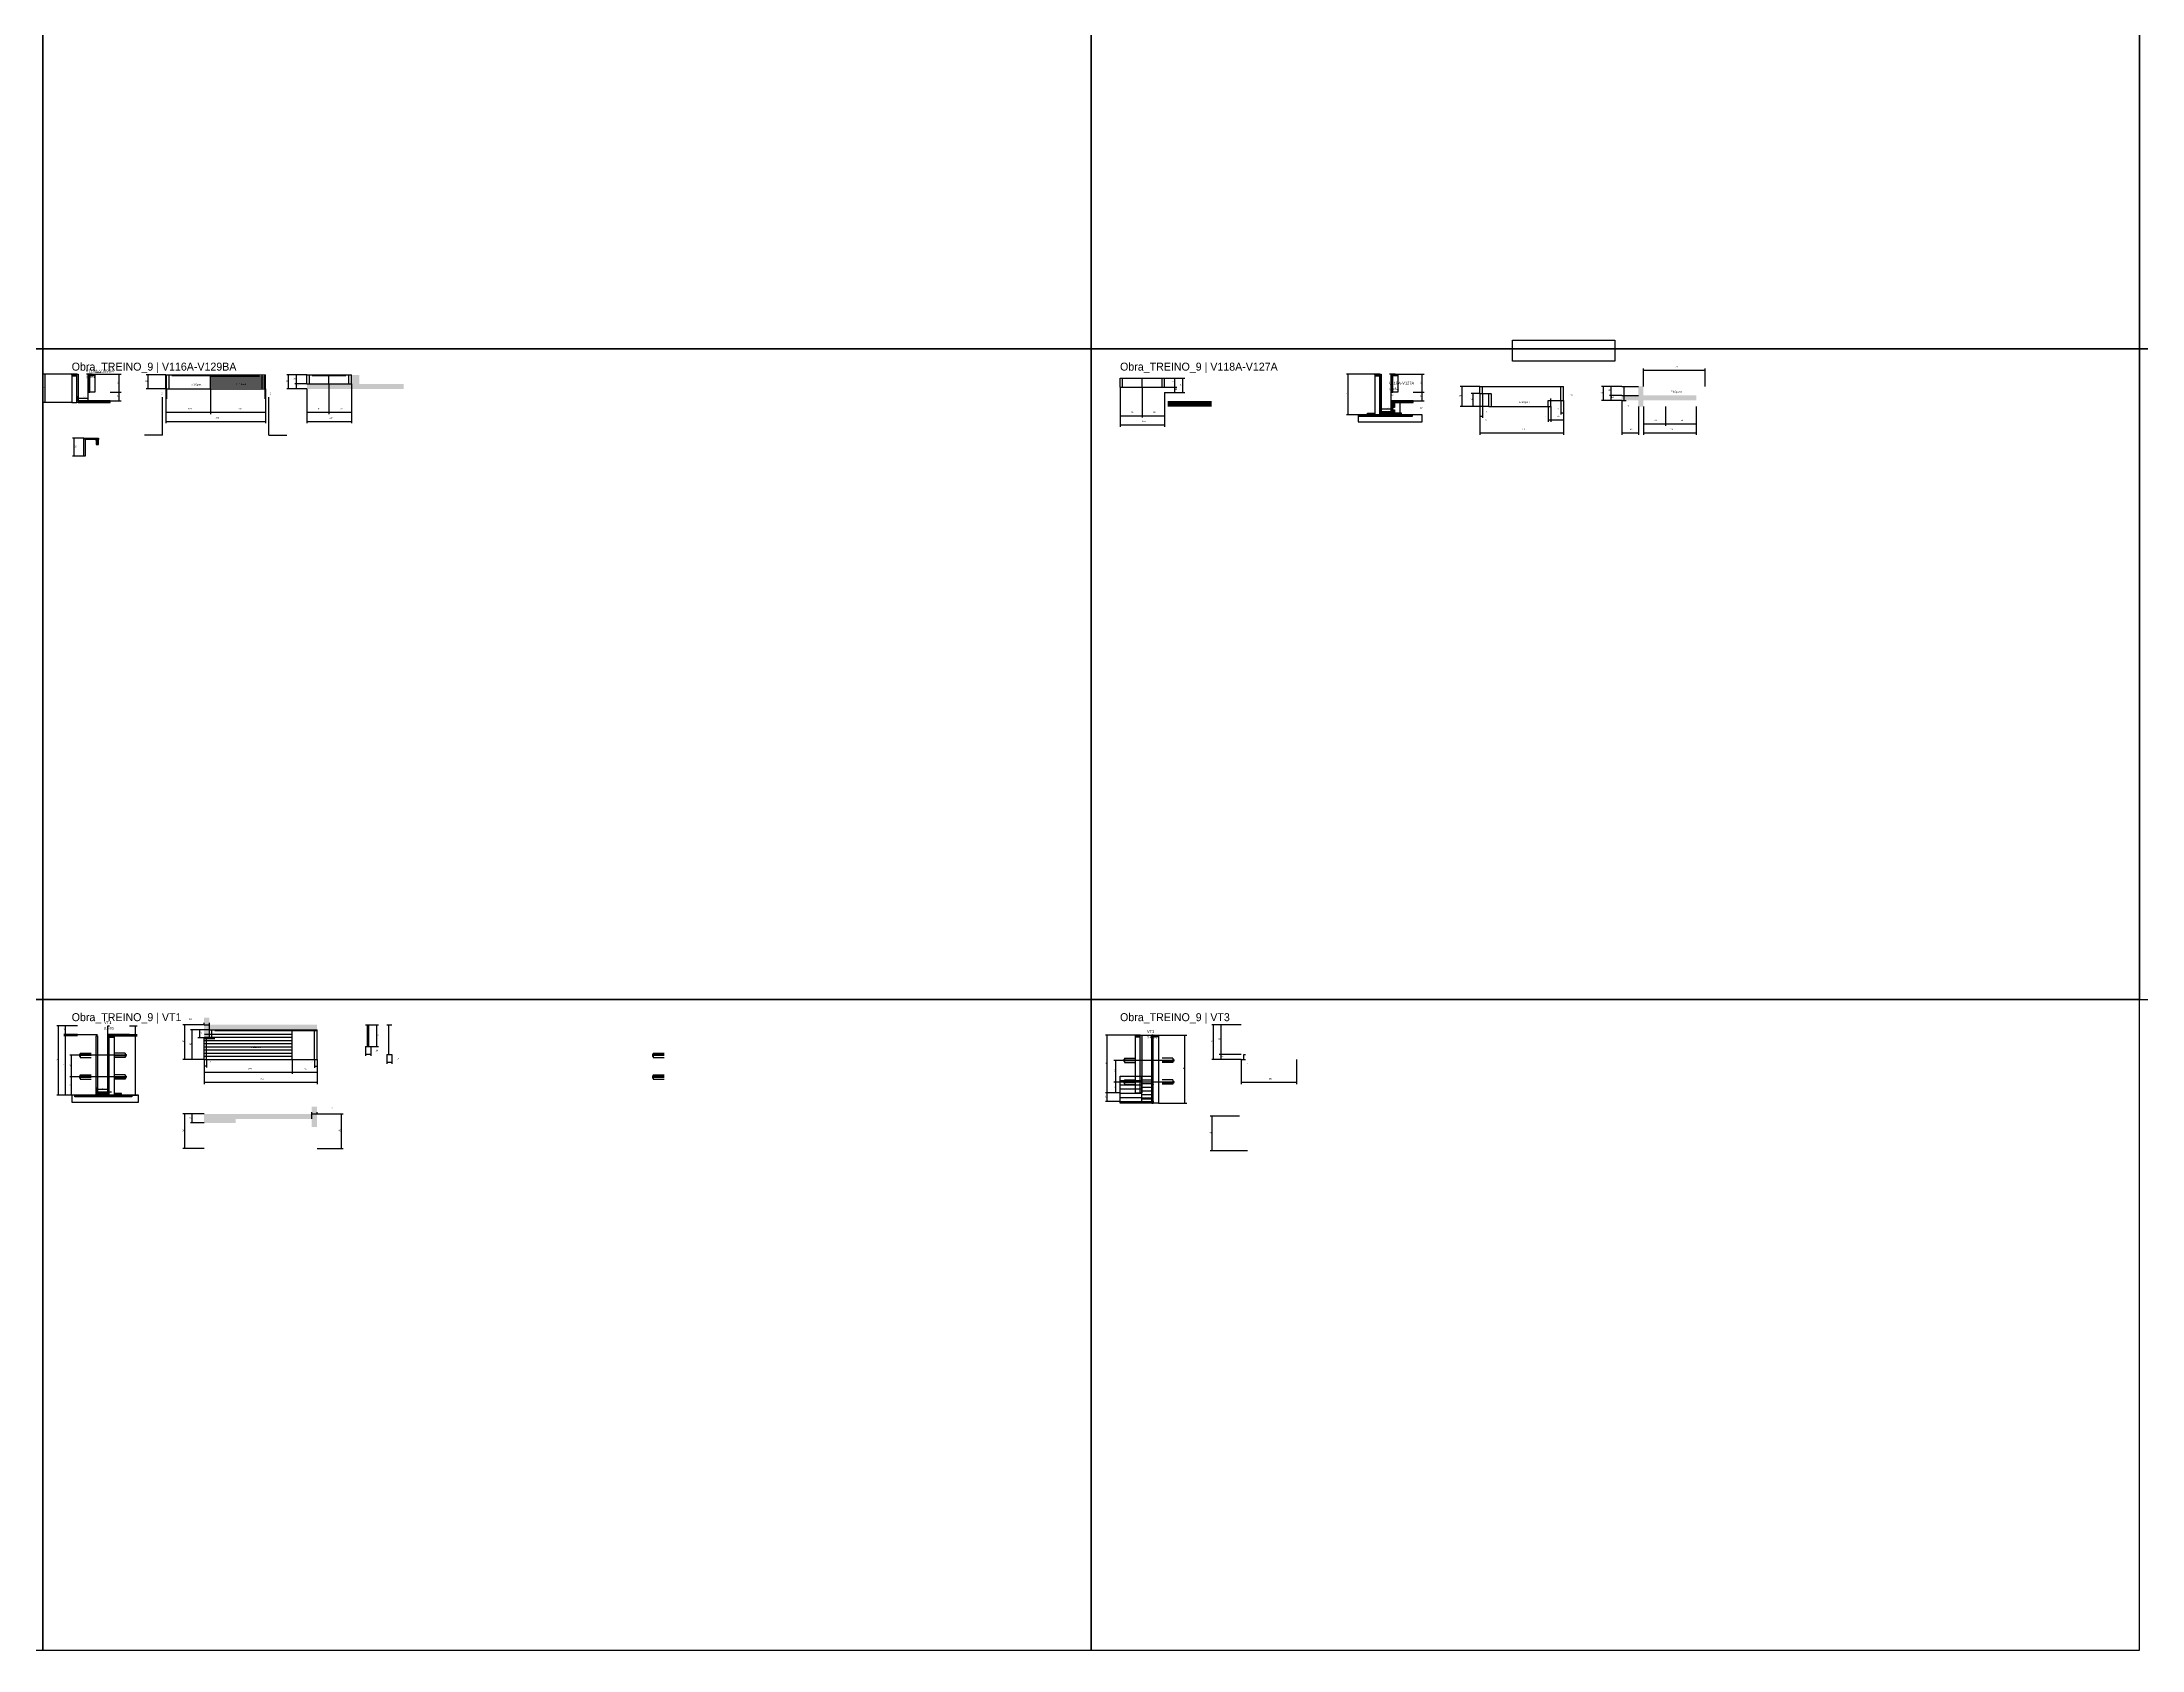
# Model space of a CAD drawing. Header units: metres. Extents: x -41 to 34840, y -36000 to 1848.
# Drawn here: x 17398 to 23207, y -36000 to -31551 of the extents above; entities that cross this region are included whole.
import ezdxf

# ---------------------------------------------------------------- set-up
doc = ezdxf.new("R2010")
doc.units = ezdxf.units.M
for name, color, linetype in [('barrote', 126, 'Continuous'), ('CELL_BORDER', 8, 'Continuous'), ('COTA', 4, 'Continuous'), ('Cota Seção (2x)', 4, 'Continuous'), ('Hachura', 253, 'Continuous'), ('LABEL_ID', 3, 'Continuous'), ('Madeira', 126, 'Continuous'), ('NOMENCLATURA', 7, 'Continuous'), ('Painéis', 200, 'Continuous'), ('SARR_2.2x7', 40, 'Continuous'), ('SARR_EDITAR', 141, 'Continuous'), ('SCO-___-LAJ', 4, 'Continuous'), ('TENSOR', 2, 'Continuous'), ('Texto Seção', 7, 'Continuous')]:
    doc.layers.add(name, color=color, linetype=linetype)

msp = doc.modelspace()

# ---------------------------------------------------------------- hatches: boundary and pattern name
at = {"layer": 'COTA'}
h = msp.add_hatch(dxfattribs=at)
h.set_pattern_fill('AR-CONC', scale=0.03)
h.paths.add_polyline_path([(18275.6, -32471.7), (18253.6, -32471.7), (18253.6, -32496.7), (18130.6, -32496.7), (18130.6, -32510.7), (18398.6, -32510.7), (18398.6, -32496.7), (18275.6, -32496.7)])
h = msp.add_hatch(dxfattribs=at)
h.set_pattern_fill('AR-CONC', scale=0.03)
h.paths.add_polyline_path([(21827.7, -32528.6), (21827.7, -32503.6), (21813.7, -32503.6), (21813.7, -32528.6), (21767.7, -32528.6), (21767.7, -32542.6), (21813.7, -32542.6), (21813.7, -32559.6), (21827.7, -32559.6), (21827.7, -32542.6), (21973.7, -32542.6), (21973.7, -32528.6)])
h = msp.add_hatch(dxfattribs=at)
h.set_pattern_fill('AR-CONC', scale=0.03)
h.paths.add_polyline_path([(17861, -34284), (18159, -34284), (18159, -34270), (17861, -34270), (17861, -34250), (17846, -34250), (17846, -34306), (17861, -34306)])
h = msp.add_hatch(dxfattribs=at)
h.set_pattern_fill('AR-CONC', scale=0.03)
h.paths.add_polyline_path([(17934, -34541.6), (17934, -34530.6), (18144, -34530.6), (18144, -34552.6), (18159, -34552.6), (18159, -34496.6), (18144, -34496.6), (18144, -34516.6), (17846, -34516.6), (17846, -34541.6)])
at = {"layer": 'Hachura'}
h = msp.add_hatch(dxfattribs=at)
h.set_pattern_fill('ANSI31', scale=0.5)
h.paths.add_polyline_path([(17494, -32474.4), (17494, -32470), (17494, -32470), (17480, -32470), (17480, -32470), (17480, -32474.4), (17480, -32474.4), (17494, -32474.4)])
h = msp.add_hatch(color=8, dxfattribs=at)
h.dxf.hatch_style = 1
h.paths.add_polyline_path([(17498, -32470), (17494, -32470), (17494, -32470), (17494, -32548), (17494, -32548), (17498, -32548), (17498, -32548), (17498, -32470)])
h = msp.add_hatch(color=8, dxfattribs=at)
h.dxf.hatch_style = 1
h.paths.add_polyline_path([(17530, -32470), (17526, -32470), (17526, -32520), (17530, -32520)])
h = msp.add_hatch(dxfattribs=at)
h.set_pattern_fill('ANSI31', scale=0.5)
h.paths.add_polyline_path([(17530, -32474.4), (17530, -32470), (17530, -32470), (17544, -32470), (17544, -32470), (17544, -32474.4), (17544, -32474.4), (17530, -32474.4)])
h = msp.add_hatch(dxfattribs=at)
h.set_pattern_fill('ANSI31', scale=0.5)
h.paths.add_polyline_path([(21098.4, -32474.4), (21098.4, -32470), (21098.4, -32470), (21084.4, -32470), (21084.4, -32470), (21084.4, -32474.4), (21084.4, -32474.4), (21098.4, -32474.4)])
h = msp.add_hatch(color=8, dxfattribs=at)
h.dxf.hatch_style = 1
h.paths.add_polyline_path([(21102.4, -32470), (21098.4, -32470), (21098.4, -32470), (21098.4, -32582), (21098.4, -32582), (21102.4, -32582), (21102.4, -32582), (21102.4, -32470)])
h = msp.add_hatch(color=8, dxfattribs=at)
h.dxf.hatch_style = 1
h.paths.add_polyline_path([(21134.4, -32470), (21130.4, -32470), (21130.4, -32520), (21134.4, -32520)])
h = msp.add_hatch(dxfattribs=at)
h.set_pattern_fill('ANSI31', scale=0.5)
h.paths.add_polyline_path([(21134.4, -32474.4), (21134.4, -32470), (21134.4, -32470), (21148.4, -32470), (21148.4, -32470), (21148.4, -32474.4), (21148.4, -32474.4), (21134.4, -32474.4)])
h = msp.add_hatch(color=8, dxfattribs=at)
h.dxf.hatch_style = 1
h.paths.add_polyline_path([(17526, -32548), (17526, -32544), (17526, -32544), (17498, -32544), (17498, -32544), (17498, -32548), (17498, -32548), (17526, -32548)])
h = msp.add_hatch(color=8, dxfattribs=at)
h.dxf.hatch_style = 1
h.paths.add_polyline_path([(17586, -32548), (17586, -32544), (17586, -32544), (17526, -32544), (17526, -32544), (17526, -32548), (17526, -32548), (17586, -32548)])
h = msp.add_hatch(dxfattribs=at)
h.set_pattern_fill('ANSI31', scale=0.5)
h.paths.add_polyline_path([(21064.4, -32582), (21064.4, -32577.6), (21064.4, -32577.6), (21084.4, -32577.6), (21084.4, -32577.6), (21084.4, -32582), (21084.4, -32582), (21064.4, -32582)])
h = msp.add_hatch(color=8, dxfattribs=at)
h.dxf.hatch_style = 1
h.paths.add_polyline_path([(21130.4, -32577.6), (21130.4, -32574), (21130.4, -32574), (21102.4, -32574), (21102.4, -32574), (21102.4, -32577.6), (21102.4, -32577.6), (21130.4, -32577.6)])
h = msp.add_hatch(dxfattribs=at)
h.set_pattern_fill('ANSI31', scale=0.5)
h.paths.add_polyline_path([(21102.4, -32582), (21102.4, -32577.6), (21102.4, -32577.6), (21112.4, -32577.6), (21112.4, -32577.6), (21112.4, -32582), (21112.4, -32582), (21102.4, -32582)])
h = msp.add_hatch(dxfattribs=at)
h.set_pattern_fill('ANSI31', scale=0.5)
h.paths.add_polyline_path([(21130.4, -32582), (21130.4, -32577.6), (21130.4, -32577.6), (21120.4, -32577.6), (21120.4, -32577.6), (21120.4, -32582), (21120.4, -32582), (21130.4, -32582)])
h = msp.add_hatch(color=8, dxfattribs=at)
h.dxf.hatch_style = 1
h.paths.add_polyline_path([(21190.4, -32548), (21190.4, -32544), (21190.4, -32544), (21130.4, -32544), (21130.4, -32544), (21130.4, -32548), (21130.4, -32548), (21190.4, -32548)])
h = msp.add_hatch(color=8, dxfattribs=at)
h.dxf.hatch_style = 1
h.paths.add_polyline_path([(21134.4, -32548), (21130.4, -32548), (21130.4, -32574), (21130.4, -32582), (21134.4, -32582)])
h = msp.add_hatch(dxfattribs=at)
h.set_pattern_fill('ANSI31', scale=0.5)
h.paths.add_polyline_path([(21138.8, -32562), (21134.4, -32562), (21134.4, -32562), (21134.4, -32548), (21134.4, -32548), (21138.8, -32548), (21138.8, -32548), (21138.8, -32562)])
h = msp.add_hatch(dxfattribs=at)
h.set_pattern_fill('ANSI31', scale=0.5)
h.paths.add_polyline_path([(21138.8, -32582.3), (21134.4, -32582.3), (21134.4, -32582.3), (21134.4, -32568.3), (21134.4, -32568.3), (21138.8, -32568.3), (21138.8, -32568.3), (21138.8, -32582.3)])
h = msp.add_hatch(dxfattribs=at)
h.set_pattern_fill('ANSI31', scale=0.5)
h.paths.add_polyline_path([(21158.8, -32582), (21158.8, -32577.6), (21158.8, -32577.6), (21138.8, -32577.6), (21138.8, -32577.6), (21138.8, -32582), (21138.8, -32582), (21158.8, -32582)])
h = msp.add_hatch(color=8, dxfattribs=at)
h.dxf.hatch_style = 1
h.paths.add_polyline_path([(17547.5, -34300.5), (17551.5, -34300.5), (17551.5, -34300.5), (17551.5, -34464.5), (17551.5, -34464.5), (17547.5, -34464.5), (17547.5, -34464.5), (17547.5, -34300.5)])
h = msp.add_hatch(color=8, dxfattribs=at)
h.dxf.hatch_style = 1
h.paths.add_polyline_path([(17639.5, -34300.5), (17639.5, -34296.5), (17639.5, -34296.5), (17579.5, -34296.5), (17579.5, -34296.5), (17579.5, -34300.5), (17579.5, -34300.5), (17639.5, -34300.5)])
h = msp.add_hatch(color=8, dxfattribs=at)
h.dxf.hatch_style = 1
h.paths.add_polyline_path([(17583.5, -34300.5), (17579.5, -34300.5), (17579.5, -34300.5), (17579.5, -34464.5), (17579.5, -34464.5), (17583.5, -34464.5), (17583.5, -34464.5), (17583.5, -34300.5)])
h = msp.add_hatch(dxfattribs=at)
h.set_pattern_fill('ANSI31', scale=0.5)
h.paths.add_polyline_path([(17583.5, -34304.9), (17583.5, -34300.5), (17583.5, -34300.5), (17597.5, -34300.5), (17597.5, -34300.5), (17597.5, -34304.9), (17597.5, -34304.9), (17583.5, -34304.9)])
h = msp.add_hatch(dxfattribs=at)
h.set_pattern_fill('ANSI31', scale=0.5)
h.paths.add_polyline_path([(20436, -34303), (20436, -34298.6), (20436, -34298.6), (20422, -34298.6), (20422, -34298.6), (20422, -34303), (20422, -34303), (20436, -34303)])
h = msp.add_hatch(color=8, dxfattribs=at)
h.dxf.hatch_style = 1
h.paths.add_polyline_path([(20436, -34298.6), (20440, -34298.6), (20440, -34298.6), (20440, -34458.6), (20440, -34458.6), (20436, -34458.6), (20436, -34458.6), (20436, -34298.6)])
h = msp.add_hatch(color=8, dxfattribs=at)
h.dxf.hatch_style = 1
h.paths.add_polyline_path([(20468, -34298.6), (20472, -34298.6), (20472, -34298.6), (20472, -34486.6), (20472, -34486.6), (20468, -34486.6), (20468, -34486.6), (20468, -34298.6)])
h = msp.add_hatch(dxfattribs=at)
h.set_pattern_fill('ANSI31', scale=0.5)
h.paths.add_polyline_path([(20472, -34303), (20472, -34298.6), (20472, -34298.6), (20486, -34298.6), (20486, -34298.6), (20486, -34303), (20486, -34303), (20472, -34303)])
h = msp.add_hatch(color=8, dxfattribs=at)
h.dxf.hatch_style = 1
h.paths.add_polyline_path([(17579.5, -34460.1), (17579.5, -34456.5), (17579.5, -34456.5), (17551.5, -34456.5), (17551.5, -34456.5), (17551.5, -34460.1), (17551.5, -34460.1), (17579.5, -34460.1)])
h = msp.add_hatch(dxfattribs=at)
h.set_pattern_fill('ANSI31', scale=0.5)
h.paths.add_polyline_path([(17551.5, -34464.5), (17551.5, -34460.1), (17551.5, -34460.1), (17561.5, -34460.1), (17561.5, -34460.1), (17561.5, -34464.5), (17561.5, -34464.5), (17551.5, -34464.5)])
h = msp.add_hatch(dxfattribs=at)
h.set_pattern_fill('ANSI31', scale=0.5)
h.paths.add_polyline_path([(17579.5, -34464.5), (17579.5, -34460.1), (17579.5, -34460.1), (17569.5, -34460.1), (17569.5, -34460.1), (17569.5, -34464.5), (17569.5, -34464.5), (17579.5, -34464.5)])
h = msp.add_hatch(dxfattribs=at)
h.set_pattern_fill('ANSI31', scale=0.5)
h.paths.add_polyline_path([(17617.5, -34464.5), (17617.5, -34460.1), (17617.5, -34460.1), (17597.5, -34460.1), (17597.5, -34460.1), (17597.5, -34464.5), (17597.5, -34464.5), (17617.5, -34464.5)])
h = msp.add_hatch(color=8, dxfattribs=at)
h.dxf.hatch_style = 1
h.paths.add_polyline_path([(20380, -34486.6), (20380, -34482.6), (20380, -34482.6), (20440, -34482.6), (20440, -34482.6), (20440, -34486.6), (20440, -34486.6), (20380, -34486.6)])
h = msp.add_hatch(color=8, dxfattribs=at)
h.dxf.hatch_style = 1
h.paths.add_polyline_path([(20440, -34486.6), (20440, -34482.6), (20440, -34482.6), (20468, -34482.6), (20468, -34482.6), (20468, -34486.6), (20468, -34486.6), (20440, -34486.6)])
at = {"layer": 'Madeira'}
h = msp.add_hatch(dxfattribs=at)
h.set_pattern_fill('ANSI31', scale=0.2)
h.paths.add_polyline_path([(17554.6, -32650.7), (17547.6, -32650.7), (17547.6, -32664.7), (17554.6, -32664.7)])

# ---------------------------------------------------------------- linework, layer by layer
for p, q in [((17501.5, -34351.4), (17501.5, -34357.4)), ((17501.5, -34351.4), (17503.5, -34351.4)), ((17503.5, -34357.4), (17501.5, -34357.4)), ((17503.5, -34348.4), (17503.5, -34360.4)), ((17503.5, -34348.4), (17533.5, -34348.4)), ((17533.5, -34353.4), (17503.5, -34353.4)), ((17533.5, -34355.4), (17503.5, -34355.4)), ((17503.5, -34360.4), (17533.5, -34360.4)), ((17627.5, -34348.4), (17597.5, -34348.4)), ((17597.5, -34353.4), (17627.5, -34353.4)), ((17597.5, -34355.4), (17627.5, -34355.4)), ((17627.5, -34360.4), (17597.5, -34360.4)), ((17627.5, -34348.4), (17627.5, -34360.4)), ((17627.5, -34351.4), (17629.5, -34351.4)), ((17627.5, -34357.4), (17629.5, -34357.4)), ((17629.5, -34351.4), (17629.5, -34357.4)), ((19086.5, -34351.4), (19086.5, -34357.4)), ((19086.5, -34351.4), (19088.5, -34351.4)), ((19088.5, -34357.4), (19086.5, -34357.4)), ((19088.5, -34348.4), (19088.5, -34360.4)), ((19088.5, -34348.4), (19118.5, -34348.4)), ((19118.5, -34353.4), (19088.5, -34353.4)), ((19118.5, -34355.4), (19088.5, -34355.4)), ((19088.5, -34360.4), (19118.5, -34360.4)), ((20390, -34365.5), (20390, -34371.5)), ((20390, -34365.5), (20392, -34365.5)), ((20392, -34371.5), (20390, -34371.5)), ((20392, -34362.5), (20392, -34374.5)), ((20392, -34362.5), (20422, -34362.5)), ((20422, -34367.5), (20392, -34367.5)), ((20422, -34369.5), (20392, -34369.5)), ((20392, -34374.5), (20422, -34374.5)), ((20526, -34362.5), (20496, -34362.5)), ((20496, -34367.5), (20526, -34367.5)), ((20496, -34369.5), (20526, -34369.5)), ((20526, -34374.5), (20496, -34374.5)), ((20526, -34362.5), (20526, -34374.5)), ((20526, -34365.5), (20528, -34365.5)), ((20526, -34371.5), (20528, -34371.5)), ((20528, -34365.5), (20528, -34371.5)), ((17501.5, -34411.5), (17501.5, -34417.5)), ((17501.5, -34411.5), (17503.5, -34411.5)), ((17503.5, -34417.5), (17501.5, -34417.5)), ((17503.5, -34408.5), (17503.5, -34420.5)), ((17503.5, -34408.5), (17533.5, -34408.5)), ((17533.5, -34413.5), (17503.5, -34413.5)), ((17533.5, -34415.5), (17503.5, -34415.5)), ((17503.5, -34420.5), (17533.5, -34420.5)), ((17627.5, -34408.5), (17597.5, -34408.5)), ((17597.5, -34413.5), (17627.5, -34413.5)), ((17597.5, -34415.5), (17627.5, -34415.5)), ((17627.5, -34420.5), (17597.5, -34420.5)), ((17627.5, -34408.5), (17627.5, -34420.5)), ((17627.5, -34411.5), (17629.5, -34411.5)), ((17627.5, -34417.5), (17629.5, -34417.5)), ((17629.5, -34411.5), (17629.5, -34417.5)), ((19086.5, -34411.5), (19086.5, -34417.5)), ((19086.5, -34411.5), (19088.5, -34411.5)), ((19088.5, -34417.5), (19086.5, -34417.5)), ((19088.5, -34408.5), (19088.5, -34420.5)), ((19088.5, -34408.5), (19118.5, -34408.5)), ((19118.5, -34413.5), (19088.5, -34413.5)), ((19118.5, -34415.5), (19088.5, -34415.5)), ((19088.5, -34420.5), (19118.5, -34420.5)), ((20390, -34425.6), (20390, -34431.6)), ((20390, -34425.6), (20392, -34425.6)), ((20392, -34431.6), (20390, -34431.6)), ((20392, -34422.6), (20392, -34434.6)), ((20392, -34422.6), (20422, -34422.6)), ((20422, -34427.6), (20392, -34427.6)), ((20422, -34429.6), (20392, -34429.6)), ((20392, -34434.6), (20422, -34434.6)), ((20526, -34422.6), (20496, -34422.6)), ((20496, -34427.6), (20526, -34427.6)), ((20496, -34429.6), (20526, -34429.6)), ((20526, -34434.6), (20496, -34434.6)), ((20526, -34422.6), (20526, -34434.6)), ((20526, -34425.6), (20528, -34425.6)), ((20526, -34431.6), (20528, -34431.6)), ((20528, -34425.6), (20528, -34431.6))]:
    msp.add_line(p, q)
at = {"layer": 'barrote'}
for points in [[(21038.5, -32602), (21216.1, -32602), (21216.1, -32582), (21038.5, -32582)], [(17480, -34484.5), (17665.2, -34484.5), (17665.2, -34464.5), (17480, -34464.5)]]:
    msp.add_lwpolyline(points, close=True, dxfattribs=at)
at = {"layer": 'CELL_BORDER'}
for points in [[(14500, -32400), (17400, -32400), (17400, -30600), (14500, -30600)], [(17400, -32400), (20300, -32400), (20300, -30600), (17400, -30600)], [(20300, -32400), (23200, -32400), (23200, -30600), (20300, -30600)], [(23200, -32400), (26100, -32400), (26100, -30600), (23200, -30600)], [(14500, -34200), (17400, -34200), (17400, -32400), (14500, -32400)], [(17400, -34200), (20300, -34200), (20300, -32400), (17400, -32400)], [(20300, -34200), (23200, -34200), (23200, -32400), (20300, -32400)], [(23200, -34200), (26100, -34200), (26100, -32400), (23200, -32400)], [(14500, -36000), (17400, -36000), (17400, -34200), (14500, -34200)], [(17400, -36000), (20300, -36000), (20300, -34200), (17400, -34200)], [(20300, -36000), (23200, -36000), (23200, -34200), (20300, -34200)]]:
    msp.add_lwpolyline(points, close=True, dxfattribs=at)
at = {"layer": 'COTA'}
for p, q in [((17480, -32470), (17401.6, -32470)), ((17406.6, -32548), (17406.6, -32470)), ((17544, -32470), (17616.4, -32470)), ((17611.4, -32520), (17611.4, -32470)), ((17740.3, -32471.7), (17686.1, -32471.7)), ((17691.1, -32510.7), (17691.1, -32471.7)), ((18130.6, -32471.7), (18074.9, -32471.7)), ((18079.9, -32510.7), (18079.9, -32471.7)), ((18130.6, -32471.7), (18096.8, -32471.7)), ((18101.8, -32496.7), (18101.8, -32471.7)), ((21084.4, -32470), (21005.9, -32470)), ((21010.9, -32582), (21010.9, -32470)), ((21148.4, -32470), (21220.8, -32470)), ((21215.8, -32520), (21215.8, -32470)), ((21827.7, -32503.6), (21827.7, -32454)), ((21827.7, -32459), (21998.7, -32459)), ((21998.7, -32503.6), (21998.7, -32454)), ((17586, -32520), (17616.4, -32520)), ((17586, -32520), (17616.4, -32520)), ((17611.4, -32544), (17611.4, -32520)), ((17740.3, -32510.7), (17686.1, -32510.7)), ((17740.3, -32510.7), (17740.3, -32580.4)), ((17740.3, -32510.7), (17740.3, -32605.6)), ((17740.3, -32510.7), (17740.3, -32538.2)), ((17742.3, -32510.7), (17742.3, -32538.2)), ((17864.3, -32510.7), (17864.3, -32580.4)), ((17864.3, -32510.7), (17864.3, -32580.4)), ((18014.3, -32510.7), (18014.3, -32538.2)), ((18016.3, -32510.7), (18016.3, -32580.4)), ((18016.3, -32510.7), (18016.3, -32605.6)), ((18016.3, -32510.7), (18016.3, -32538.2)), ((18130.6, -32510.7), (18074.9, -32510.7)), ((18130.6, -32496.7), (18096.8, -32496.7)), ((18130.6, -32496.7), (18096.8, -32496.7)), ((18130.6, -32510.7), (18096.8, -32510.7)), ((18101.8, -32510.7), (18101.8, -32496.7)), ((18130.6, -32510.7), (18130.6, -32580.4)), ((18130.6, -32510.7), (18130.6, -32605.6)), ((18191.6, -32496.7), (18191.6, -32580.4)), ((18191.6, -32510.7), (18191.6, -32580.4)), ((18253.6, -32496.7), (18253.6, -32580.4)), ((18253.6, -32496.7), (18253.6, -32605.6)), ((20380, -32506.2), (20380, -32589.9)), ((20380, -32506.2), (20380, -32615.1)), ((20441, -32506.2), (20441, -32589.9)), ((20441, -32506.2), (20441, -32589.9)), ((20503, -32481.2), (20536.8, -32481.2)), ((20503, -32481.2), (20558.7, -32481.2)), ((20503, -32506.2), (20536.8, -32506.2)), ((20503, -32506.2), (20536.8, -32506.2)), ((20503, -32520.2), (20503, -32589.9)), ((20503, -32520.2), (20503, -32615.1)), ((20503, -32520.2), (20536.8, -32520.2)), ((20503, -32520.2), (20558.7, -32520.2)), ((20531.8, -32506.2), (20531.8, -32481.2)), ((20531.8, -32520.2), (20531.8, -32506.2)), ((20553.7, -32520.2), (20553.7, -32481.2)), ((21190.4, -32520), (21220.8, -32520)), ((21190.4, -32520), (21220.8, -32520)), ((21215.8, -32544), (21215.8, -32520)), ((21375.5, -32503.6), (21321.2, -32503.6)), ((21326.2, -32559.6), (21326.2, -32503.6)), ((21375.5, -32523.6), (21351.4, -32523.6)), ((21356.4, -32559.6), (21356.4, -32523.6)), ((21375.5, -32523.6), (21375.5, -32637.5)), ((21375.5, -32523.6), (21375.5, -32590.9)), ((21375.5, -32523.6), (21405.5, -32523.6)), ((21382.5, -32523.6), (21382.5, -32590.9)), ((21400.5, -32559.6), (21400.5, -32523.6)), ((21767.7, -32503.6), (21711.9, -32503.6)), ((21716.9, -32542.6), (21716.9, -32503.6)), ((21767.7, -32503.6), (21733.9, -32503.6)), ((21767.7, -32528.6), (21733.9, -32528.6)), ((21767.7, -32528.6), (21733.9, -32528.6)), ((21738.9, -32528.6), (21738.9, -32503.6)), ((21738.9, -32542.6), (21738.9, -32528.6)), ((21774.7, -32542.6), (21774.7, -32528.6)), ((21774.7, -32528.6), (21779.7, -32528.6)), ((17480, -32548), (17401.6, -32548)), ((17586, -32544), (17616.4, -32544)), ((17740.3, -32533.2), (17742.3, -32533.2)), ((17740.3, -32575.4), (17864.3, -32575.4)), ((17864.3, -32575.4), (18016.3, -32575.4)), ((18014.3, -32533.2), (18016.3, -32533.2)), ((18130.6, -32575.4), (18191.6, -32575.4)), ((18191.6, -32575.4), (18253.6, -32575.4)), ((20380, -32584.9), (20441, -32584.9)), ((20441, -32584.9), (20503, -32584.9)), ((21068.8, -32582), (21005.9, -32582)), ((21154.4, -32582), (21154.4, -32543)), ((21154.4, -32548), (21190.4, -32548)), ((21190.4, -32548), (21190.4, -32543)), ((21190.4, -32544), (21220.8, -32544)), ((21400.5, -32559.6), (21321.2, -32559.6)), ((21400.5, -32559.6), (21351.4, -32559.6)), ((21375.5, -32585.9), (21382.5, -32585.9)), ((21400.5, -32559.6), (21405.5, -32559.6)), ((21564.5, -32559.6), (21564.5, -32601.3)), ((21571.5, -32559.6), (21571.5, -32537.6)), ((21571.5, -32542.6), (21606.5, -32542.6)), ((21571.5, -32559.6), (21571.5, -32601.3)), ((21571.5, -32559.6), (21571.5, -32601.3)), ((21599.5, -32542.6), (21599.5, -32581.6)), ((21599.5, -32576.6), (21606.5, -32576.6)), ((21606.5, -32542.6), (21606.5, -32537.6)), ((21606.5, -32542.6), (21606.5, -32637.5)), ((21606.5, -32542.6), (21606.5, -32581.6)), ((21606.5, -32542.6), (21606.5, -32601.3)), ((21767.7, -32542.6), (21711.9, -32542.6)), ((21767.7, -32542.6), (21733.9, -32542.6)), ((21767.7, -32542.6), (21767.7, -32637.5)), ((21767.7, -32542.6), (21779.7, -32542.6)), ((21813.7, -32559.6), (21813.7, -32637.5)), ((21827.7, -32559.6), (21827.7, -32612.4)), ((21827.7, -32559.6), (21827.7, -32637.5)), ((21888.7, -32559.6), (21888.7, -32612.4)), ((21888.7, -32559.6), (21888.7, -32612.4)), ((21973.7, -32559.6), (21973.7, -32612.4)), ((21973.7, -32559.6), (21973.7, -32637.5)), ((17740.3, -32600.6), (18016.3, -32600.6)), ((18130.6, -32600.6), (18253.6, -32600.6)), ((20380, -32610.1), (20503, -32610.1)), ((21375.5, -32632.5), (21606.5, -32632.5)), ((21564.5, -32596.3), (21571.5, -32596.3)), ((21571.5, -32596.3), (21606.5, -32596.3)), ((21767.7, -32632.5), (21813.7, -32632.5)), ((21827.7, -32607.4), (21888.7, -32607.4)), ((21827.7, -32632.5), (21973.7, -32632.5)), ((21888.7, -32607.4), (21973.7, -32607.4)), ((17495.9, -34272.5), (17438.5, -34272.5)), ((17443.5, -34464.5), (17443.5, -34272.5)), ((17495.9, -34272.5), (17457.8, -34272.5)), ((17462.8, -34296.5), (17462.8, -34272.5)), ((17639.5, -34272.5), (17661.3, -34272.5)), ((17656.3, -34296.5), (17656.3, -34272.5)), ((17846, -34270), (17787.5, -34270)), ((17792.5, -34366), (17792.5, -34270)), ((17846, -34270), (17846, -34265)), ((17846, -34270), (17861, -34270)), ((17861, -34284), (17861, -34265)), ((18307.1, -34270), (18328.7, -34270)), ((18323.7, -34330), (18323.7, -34270)), ((20715.1, -34270), (20633.8, -34270)), ((20638.8, -34366), (20638.8, -34270)), ((20715.1, -34270), (20654.4, -34270)), ((20659.4, -34352), (20659.4, -34270)), ((17495.9, -34296.5), (17457.8, -34296.5)), ((17495.9, -34300.5), (17457.8, -34300.5)), ((17462.8, -34464.5), (17462.8, -34300.5)), ((17639.5, -34296.5), (17661.3, -34296.5)), ((17639.5, -34300.5), (17661.3, -34300.5)), ((17656.3, -34464.5), (17656.3, -34300.5)), ((17861, -34284), (17808.2, -34284)), ((17813.2, -34366), (17813.2, -34284)), ((17861, -34284), (17829.1, -34284)), ((17846, -34306), (17829.1, -34306)), ((17834.1, -34306), (17834.1, -34284)), ((18293.1, -34330), (18293.1, -34356.3)), ((18307.1, -34330), (18328.7, -34330)), ((18307.1, -34330), (18307.1, -34356.3)), ((20422, -34298.6), (20339.4, -34298.6)), ((20344.4, -34458.6), (20344.4, -34298.6)), ((20486, -34298.6), (20564.4, -34298.6)), ((20559.4, -34486.6), (20559.4, -34298.6)), ((17498.2, -34354.4), (17474.6, -34354.4)), ((17479.6, -34414.5), (17479.6, -34354.4)), ((17846, -34366), (17787.5, -34366)), ((17846, -34366), (17808.2, -34366)), ((17846, -34366), (17846, -34406.2)), ((17846, -34366), (17846, -34433.9)), ((17846, -34366), (17846, -34388.2)), ((17846, -34383.2), (17853, -34383.2)), ((17853, -34366), (17853, -34388.2)), ((18090, -34366), (18090, -34406.2)), ((18090, -34366), (18090, -34406.2)), ((18152, -34366), (18152, -34389.1)), ((18152, -34384.1), (18159, -34384.1)), ((18159, -34366), (18159, -34433.9)), ((18159, -34366), (18159, -34406.2)), ((18159, -34366), (18159, -34389.1)), ((18293.1, -34351.3), (18307.1, -34351.3)), ((18352, -34352), (18352, -34378.3)), ((18352, -34373.3), (18366, -34373.3)), ((18366, -34352), (18366, -34378.3)), ((20386.7, -34368.5), (20363.1, -34368.5)), ((20368.1, -34428.6), (20368.1, -34368.5)), ((20715.1, -34366), (20633.8, -34366)), ((20715.1, -34352), (20654.4, -34352)), ((20715.1, -34352), (20654.4, -34352)), ((20715.1, -34366), (20654.4, -34366)), ((20659.4, -34366), (20659.4, -34352)), ((20715.1, -34366), (20715.1, -34433.9)), ((20715.1, -34366), (20727.1, -34366)), ((20722.1, -34366), (20722.1, -34352)), ((20722.1, -34352), (20727.1, -34352)), ((20868.1, -34366), (20868.1, -34433.9)), ((17498.2, -34414.5), (17474.6, -34414.5)), ((17498.2, -34414.5), (17474.6, -34414.5)), ((17479.6, -34464.5), (17479.6, -34414.5)), ((17846, -34401.2), (18090, -34401.2)), ((17846, -34428.9), (18159, -34428.9)), ((18090, -34401.2), (18159, -34401.2)), ((20386.7, -34428.6), (20363.1, -34428.6)), ((20386.7, -34428.6), (20363.1, -34428.6)), ((20368.1, -34458.6), (20368.1, -34428.6)), ((20715.1, -34428.9), (20868.1, -34428.9)), ((17517.9, -34464.5), (17438.5, -34464.5)), ((17517.9, -34464.5), (17457.8, -34464.5)), ((17498.2, -34464.5), (17474.6, -34464.5)), ((17613.1, -34464.5), (17661.3, -34464.5)), ((20380, -34458.6), (20339.4, -34458.6)), ((20380, -34458.6), (20339.4, -34458.6)), ((20380, -34482.6), (20339.4, -34482.6)), ((20344.4, -34482.6), (20344.4, -34458.6)), ((20380, -34458.6), (20363.1, -34458.6)), ((20486, -34486.6), (20564.4, -34486.6)), ((17846, -34516.6), (17787.5, -34516.6)), ((17792.5, -34612.6), (17792.5, -34516.6)), ((17846, -34516.6), (17808.2, -34516.6)), ((17846, -34541.6), (17808.2, -34541.6)), ((17813.2, -34541.6), (17813.2, -34516.6)), ((18144, -34530.6), (18144, -34511.6)), ((18144, -34516.6), (18159, -34516.6)), ((18159, -34516.6), (18159, -34511.6)), ((18159, -34516.6), (18231.3, -34516.6)), ((18226.3, -34612.6), (18226.3, -34516.6)), ((20710.7, -34522.5), (20629.4, -34522.5)), ((20634.4, -34618.5), (20634.4, -34522.5)), ((17846, -34612.6), (17787.5, -34612.6)), ((18159, -34612.6), (18231.3, -34612.6)), ((20732.7, -34618.5), (20629.4, -34618.5))]:
    msp.add_line(p, q, dxfattribs=at)
at = {"layer": 'Cota Seção (2x)'}
for p, q in [((17537, -32470), (17520.5, -32470)), ((17525.5, -32544), (17525.5, -32470)), ((21141.4, -32470), (21124.9, -32470)), ((21129.9, -32574), (21129.9, -32470)), ((17498, -32544), (17498, -32531)), ((17498, -32536), (17526, -32536)), ((17537, -32544), (17520.5, -32544)), ((17526, -32544), (17526, -32531)), ((21102.4, -32582), (21102.4, -32561)), ((21102.4, -32566), (21130.4, -32566)), ((21141.4, -32574), (21124.9, -32574)), ((21130.4, -32582), (21130.4, -32561)), ((17513.6, -32647.1), (17482.2, -32647.1)), ((17513.6, -32697.1), (17482.2, -32697.1)), ((17487.2, -32697.1), (17487.2, -32647.1)), ((17579.5, -34456.5), (17579.5, -34272.5)), ((17579.5, -34272.5), (17584.5, -34272.5)), ((20429, -34298.6), (20473, -34298.6)), ((20468, -34482.6), (20468, -34298.6)), ((17551.5, -34464.5), (17551.5, -34443.5)), ((17579.5, -34464.5), (17579.5, -34443.5)), ((17551.5, -34448.5), (17579.5, -34448.5)), ((17590.5, -34456.5), (17574.5, -34456.5)), ((20429, -34482.6), (20473, -34482.6)), ((20440, -34482.6), (20440, -34469.6)), ((20440, -34474.6), (20468, -34474.6)), ((20468, -34482.6), (20468, -34469.6))]:
    msp.add_line(p, q, dxfattribs=at)
at = {"layer": 'Madeira'}
for points in [[(17494, -32474.4), (17494, -32470), (17480, -32470), (17480, -32474.4)], [(17494, -32470), (17480, -32470), (17480, -32548), (17494, -32548)], [(17530, -32474.4), (17530, -32470), (17544, -32470), (17544, -32474.4)], [(17530, -32470), (17544, -32470), (17544, -32520), (17530, -32520)], [(21098.4, -32474.4), (21098.4, -32470), (21084.4, -32470), (21084.4, -32474.4)], [(21098.4, -32470), (21084.4, -32470), (21084.4, -32582), (21098.4, -32582)], [(21134.4, -32474.4), (21134.4, -32470), (21148.4, -32470), (21148.4, -32474.4)], [(21134.4, -32470), (21148.4, -32470), (21148.4, -32520), (21134.4, -32520)], [(21038.5, -32602), (21216.1, -32602), (21216.1, -32582), (21038.5, -32582)], [(21064.4, -32582), (21064.4, -32577.6), (21084.4, -32577.6), (21084.4, -32582)], [(21102.4, -32582), (21102.4, -32577.6), (21112.4, -32577.6), (21112.4, -32582)], [(21130.4, -32582), (21130.4, -32577.6), (21120.4, -32577.6), (21120.4, -32582)], [(21138.8, -32562), (21134.4, -32562), (21134.4, -32548), (21138.8, -32548)], [(21138.8, -32582.3), (21134.4, -32582.3), (21134.4, -32568.3), (21138.8, -32568.3)], [(21158.8, -32582), (21158.8, -32577.6), (21138.8, -32577.6), (21138.8, -32582)], [(17554.6, -32650.7), (17547.6, -32650.7), (17547.6, -32664.7), (17554.6, -32664.7)], [(17583.5, -34304.9), (17583.5, -34300.5), (17597.5, -34300.5), (17597.5, -34304.9)], [(17583.5, -34300.5), (17597.5, -34300.5), (17597.5, -34464.5), (17583.5, -34464.5)], [(20436, -34303), (20436, -34298.6), (20422, -34298.6), (20422, -34303)], [(20436, -34298.6), (20422, -34298.6), (20422, -34458.6), (20436, -34458.6)], [(20472, -34303), (20472, -34298.6), (20486, -34298.6), (20486, -34303)], [(20472, -34298.6), (20486, -34298.6), (20486, -34486.6), (20472, -34486.6)], [(17480, -34484.5), (17665.2, -34484.5), (17665.2, -34464.5), (17480, -34464.5)], [(17551.5, -34464.5), (17551.5, -34460.1), (17561.5, -34460.1), (17561.5, -34464.5)], [(17579.5, -34464.5), (17579.5, -34460.1), (17569.5, -34460.1), (17569.5, -34464.5)], [(17617.5, -34464.5), (17617.5, -34460.1), (17597.5, -34460.1), (17597.5, -34464.5)]]:
    msp.add_lwpolyline(points, close=True, dxfattribs=at)
at = {"layer": 'NOMENCLATURA'}
for p, q in [((17731, -32638.6), (17731, -32533.2)), ((18025.6, -32638.6), (18025.6, -32533.2)), ((17731, -32638.6), (17681.2, -32638.6)), ((18025.6, -32638.6), (18075.4, -32638.6))]:
    msp.add_line(p, q, dxfattribs=at)
msp.add_lwpolyline([(21465.4, -32375.4), (21748.6, -32375.4), (21748.6, -32434.2), (21465.4, -32434.2)], close=True, dxfattribs=at)
at = {"layer": 'Painéis'}
for p, q in [((17740.3, -32471.7), (18016.3, -32471.7)), ((17740.3, -32510.7), (17740.3, -32471.7)), ((17742.3, -32510.7), (17742.3, -32471.7)), ((17864.3, -32510.7), (17864.3, -32471.7)), ((18014.3, -32510.7), (18014.3, -32471.7)), ((18016.3, -32510.7), (18016.3, -32471.7)), ((18130.6, -32471.7), (18253.6, -32471.7)), ((18130.6, -32496.7), (18130.6, -32471.7)), ((18191.6, -32496.7), (18191.6, -32471.7)), ((18253.6, -32496.7), (18253.6, -32471.7)), ((21102.4, -32582), (21102.4, -32470)), ((21130.4, -32520), (21130.4, -32470)), ((17740.3, -32510.7), (18016.3, -32510.7)), ((18130.6, -32496.7), (18253.6, -32496.7)), ((20380, -32481.2), (20503, -32481.2)), ((20380, -32506.2), (20380, -32481.2)), ((20380, -32506.2), (20503, -32506.2)), ((20441, -32506.2), (20441, -32481.2)), ((20503, -32506.2), (20503, -32481.2)), ((21375.5, -32503.6), (21606.5, -32503.6)), ((21375.5, -32523.6), (21375.5, -32503.6)), ((21375.5, -32523.6), (21400.5, -32523.6)), ((21400.5, -32559.6), (21400.5, -32523.6)), ((21606.5, -32542.6), (21606.5, -32503.6)), ((21767.7, -32503.6), (21813.7, -32503.6)), ((21767.7, -32528.6), (21813.7, -32528.6)), ((21102.4, -32574), (21130.4, -32574)), ((21102.4, -32577.6), (21102.4, -32574)), ((21130.4, -32544), (21190.4, -32544)), ((21130.4, -32548), (21130.4, -32544)), ((21130.4, -32582), (21130.4, -32548)), ((21130.4, -32577.6), (21130.4, -32574)), ((21190.4, -32548), (21190.4, -32544)), ((21400.5, -32559.6), (21571.5, -32559.6)), ((21571.5, -32542.6), (21606.5, -32542.6)), ((21571.5, -32559.6), (21571.5, -32542.6)), ((18293.1, -34270), (18307.1, -34270)), ((18352, -34270), (18366, -34270)), ((17495.9, -34296.5), (17551.5, -34296.5)), ((17579.5, -34296.5), (17639.5, -34296.5)), ((17846, -34306), (17861, -34306)), ((17846, -34366), (17846, -34306)), ((17861, -34284), (18159, -34284)), ((17861, -34306), (17861, -34284)), ((18090, -34366), (18090, -34284)), ((18159, -34366), (18159, -34284)), ((18293.1, -34330), (18307.1, -34330)), ((20468, -34486.6), (20468, -34298.6)), ((17846, -34366), (18159, -34366)), ((18352, -34352), (18366, -34352)), ((20380, -34412.6), (20440.2, -34412.6)), ((20380, -34482.6), (20380, -34412.6)), ((20440.2, -34482.6), (20440.2, -34412.6)), ((20440.2, -34412.6), (20468.2, -34412.6)), ((20440.2, -34482.6), (20440.2, -34412.6)), ((20468.2, -34482.6), (20468.2, -34412.6)), ((20380, -34482.6), (20440, -34482.6)), ((20380, -34486.6), (20380, -34482.6)), ((20380, -34482.6), (20440.2, -34482.6)), ((20440, -34482.6), (20468, -34482.6)), ((20440, -34486.6), (20440, -34482.6)), ((20440.2, -34482.6), (20468.2, -34482.6)), ((20468, -34486.6), (20468, -34482.6))]:
    msp.add_line(p, q, dxfattribs=at)
for points in [[(17494, -32470), (17498, -32470), (17498, -32548), (17494, -32548)], [(17530, -32470), (17526, -32470), (17526, -32520), (17530, -32520)], [(21098.4, -32470), (21102.4, -32470), (21102.4, -32582), (21098.4, -32582)], [(21134.4, -32470), (21130.4, -32470), (21130.4, -32520), (21134.4, -32520)], [(17526, -32548), (17526, -32544), (17498, -32544), (17498, -32548)], [(17586, -32548), (17586, -32544), (17526, -32544), (17526, -32548)], [(21130.4, -32577.6), (21130.4, -32574), (21102.4, -32574), (21102.4, -32577.6)], [(21190.4, -32548), (21190.4, -32544), (21130.4, -32544), (21130.4, -32548)], [(21134.4, -32548), (21130.4, -32548), (21130.4, -32582), (21134.4, -32582)], [(17517.6, -32697.1), (17513.6, -32697.1), (17513.6, -32647.1), (17517.6, -32647.1)], [(17547.5, -34300.5), (17551.5, -34300.5), (17551.5, -34464.5), (17547.5, -34464.5)], [(17639.5, -34300.5), (17639.5, -34296.5), (17579.5, -34296.5), (17579.5, -34300.5)], [(17583.5, -34300.5), (17579.5, -34300.5), (17579.5, -34464.5), (17583.5, -34464.5)], [(20436, -34298.6), (20440, -34298.6), (20440, -34458.6), (20436, -34458.6)], [(20472, -34298.6), (20468, -34298.6), (20468, -34486.6), (20472, -34486.6)], [(17579.5, -34460.1), (17579.5, -34456.5), (17551.5, -34456.5), (17551.5, -34460.1)], [(20380, -34486.6), (20380, -34482.6), (20440, -34482.6), (20440, -34486.6)], [(20440, -34486.6), (20440, -34482.6), (20468, -34482.6), (20468, -34486.6)]]:
    msp.add_lwpolyline(points, close=True, dxfattribs=at)
msp.add_lwpolyline([(17517.6, -32647.1), (17554.6, -32647.1), (17554.6, -32650.7), (17517.6, -32650.7), (17517.6, -32647.1)], dxfattribs=at)
at = {"layer": 'SARR_2.2x7'}
for p, q in [((17749.3, -32510.7), (17749.3, -32471.7)), ((18007.3, -32510.7), (18007.3, -32471.7)), ((18137.6, -32496.7), (18137.6, -32471.7)), ((18246.6, -32496.7), (18246.6, -32471.7)), ((17757.3, -32473.9), (17864.3, -32473.9)), ((17864.3, -32473.9), (17999.3, -32473.9)), ((17865, -32477.3), (18013, -32477.3)), ((17865, -32482.8), (18013, -32482.8)), ((17865, -32488.4), (18013, -32488.4)), ((17865, -32494), (18013, -32494)), ((17865, -32499.6), (18013, -32499.6)), ((17865, -32505.1), (18013, -32505.1)), ((18145.6, -32473.9), (18191.6, -32473.9)), ((18191.6, -32473.9), (18238.6, -32473.9)), ((20387, -32506.2), (20387, -32481.2)), ((20496, -32506.2), (20496, -32481.2)), ((21382.5, -32523.6), (21382.5, -32503.6)), ((21407.5, -32559.6), (21407.5, -32523.6)), ((21599.5, -32542.6), (21599.5, -32505.8)), ((21774.7, -32528.6), (21774.7, -32503.6)), ((20512, -32545.7), (20633, -32545.7)), ((20512, -32547.5), (20633, -32547.5)), ((20512, -32549.2), (20633, -32549.2)), ((20512, -32550.9), (20633, -32550.9)), ((20512, -32552.7), (20633, -32552.7)), ((20512, -32554.4), (20633, -32554.4)), ((20512, -32556.1), (20633, -32556.1)), ((20512, -32557.9), (20633, -32557.9)), ((21564.5, -32559.6), (21564.5, -32542.6)), ((21564.5, -32542.6), (21571.5, -32542.6)), ((17846, -34308.2), (17876, -34308.2)), ((17847, -34295.8), (18089, -34295.8)), ((17847, -34304.6), (18089, -34304.6)), ((17847, -34313.3), (18089, -34313.3)), ((17847, -34322.1), (18089, -34322.1)), ((17847, -34330.9), (18089, -34330.9)), ((17853, -34366), (17853, -34306)), ((17861, -34306), (17876, -34306)), ((17868, -34306), (17868, -34284)), ((17876, -34286.2), (18090, -34286.2)), ((18090, -34286.2), (18159, -34286.2)), ((18152, -34366), (18152, -34284)), ((17847, -34339.7), (18089, -34339.7)), ((17847, -34348.4), (18089, -34348.4)), ((17847, -34357.2), (18089, -34357.2)), ((20381, -34424.3), (20439.2, -34424.3)), ((20381, -34435.9), (20439.2, -34435.9)), ((20441.2, -34422.6), (20467.2, -34422.6)), ((20441.2, -34432.6), (20467.2, -34432.6)), ((20441.2, -34442.6), (20467.2, -34442.6)), ((20381, -34447.6), (20439.2, -34447.6)), ((20381, -34459.3), (20439.2, -34459.3)), ((20381, -34470.9), (20439.2, -34470.9)), ((20441.2, -34452.6), (20467.2, -34452.6)), ((20441.2, -34462.6), (20467.2, -34462.6)), ((20441.2, -34472.6), (20467.2, -34472.6))]:
    msp.add_line(p, q, dxfattribs=at)
at = {"layer": 'SARR_EDITAR'}
for p, q in [((18298.1, -34330), (18298.1, -34270)), ((18302.1, -34330), (18302.1, -34270)), ((18357, -34352), (18357, -34270))]:
    msp.add_line(p, q, dxfattribs=at)
at = {"layer": 'SCO-___-LAJ'}
for points in [[(21039.9, -32583.3), (21187.6, -32583.3), (21187.6, -32586.5), (21039.9, -32586.5)], [(17489, -34465.8), (17646.3, -34465.8), (17646.3, -34469), (17489, -34469)]]:
    msp.add_lwpolyline(points, close=True, dxfattribs=at)
at = {"layer": 'TENSOR'}
for p, q in [((17632.5, -34354.4), (17498.2, -34354.4)), ((20531, -34368.5), (20386.7, -34368.5)), ((17632.5, -34414.5), (17498.2, -34414.5)), ((20531, -34428.6), (20386.7, -34428.6))]:
    msp.add_line(p, q, dxfattribs=at)

# ---------------------------------------------------------------- texts
at = {"layer": 'COTA'}
for s, p in [('171', (21913.2, -32451)), ('39', (17401.1, -32509)), ('25', (17605.9, -32495)), ('12', (17605.9, -32532)), ('39', (17683.1, -32491.2)), ('2', (17728, -32525.2)), ('2', (18028.6, -32525.2)), ('39', (18071.9, -32491.2)), ('25', (18093.8, -32484.2)), ('14', (18101.8, -32503.7)), ('25', (20523.8, -32493.7)), ('14', (20531.8, -32513.2)), ('39', (20545.7, -32500.7)), ('56', (21005.4, -32526)), ('25', (21210.3, -32495)), ('12', (21210.3, -32532)), ('56', (21318.2, -32531.6)), ('17', (21626.1, -32529.4)), ('39', (21708.9, -32523.1)), ('25', (21730.9, -32516.1)), ('124', (17802.3, -32567.4)), ('152', (17940.3, -32567.4)), ('61', (18161.1, -32567.4)), ('62', (18222.6, -32567.4)), ('61', (20410.5, -32576.9)), ('62', (20472, -32576.9)), ('17', (21210.3, -32565)), ('36', (21348.4, -32541.6)), ('7', (21391.8, -32577.9)), ('7', (21555.1, -32588.3)), ('35', (21589, -32588.3)), ('7', (21590.1, -32568.6)), ('14', (21738.9, -32535.6)), ('7', (21784, -32559.5)), ('276', (17878.3, -32592.6)), ('123', (18192.1, -32592.6)), ('123', (20441.5, -32602.1)), ('25', (21388, -32598.6)), ('231', (21491, -32624.5)), ('46', (21790.7, -32624.5)), ('61', (21858.2, -32599.4)), ('146', (21900.7, -32624.5)), ('85', (21931.2, -32599.4)), ('14', (17805.2, -34256.6)), ('12', (17457.3, -34284.5)), ('12', (17650.8, -34284.5)), ('96', (17784.5, -34318)), ('82', (17805.2, -34325)), ('22', (17834.1, -34295)), ('60', (18323.7, -34300)), ('96', (20630.8, -34318)), ('82', (20651.4, -34311)), ('96', (17438, -34368.5)), ('82', (17457.3, -34382.5)), ('30', (17474.1, -34384.5)), ('82', (17650.8, -34382.5)), ('7', (17862.3, -34375.2)), ('244', (17968, -34393.2)), ('69', (18124.5, -34393.2)), ('7', (18142.6, -34376.1)), ('14', (18320.5, -34343.3)), ('14', (18379.3, -34365.3)), ('80', (20338.9, -34378.6)), ('94', (20553.9, -34392.6)), ('14', (20659.4, -34359)), ('7', (20731.4, -34378.7)), ('25', (17474.1, -34439.5)), ('313', (18002.5, -34420.9)), ('30', (20362.6, -34398.5)), ('15', (20362.6, -34443.6)), ('153', (20791.6, -34420.9)), ('14', (18197.7, -34503.2)), ('12', (20338.9, -34470.6)), ('96', (17784.5, -34564.6)), ('25', (17805.2, -34529.1)), ('96', (18218.3, -34564.6)), ('96', (20626.4, -34570.5))]:
    msp.add_text(s, height=4, dxfattribs=at).set_placement(p)
at = {"layer": 'Cota Seção (2x)'}
for s, p in [('37', (17525.5, -32500)), ('52', (21129.9, -32529.9)), ('14', (17512.3, -32536)), ('14', (21116.7, -32566)), ('25', (17487.2, -32672.1)), ('14', (17560.5, -34448.5)), ('92', (17579.5, -34408.5)), ('92', (20468, -34438.5)), ('14', (20453.7, -34474.6))]:
    msp.add_text(s, height=4, dxfattribs=at).set_placement(p)
at = {"layer": 'LABEL_ID'}
for s, p in [('Obra_TREINO_9 | V116A-V129BA', (17480, -32460)), ('Obra_TREINO_9 | V118A-V127A', (20380, -32460)), ('Obra_TREINO_9 | VT1', (17480, -34260)), ('Obra_TREINO_9 | VT3', (20380, -34260))]:
    msp.add_text(s, height=22, dxfattribs=at).set_placement(p)
at = {"layer": 'NOMENCLATURA'}
for s, p in [('5 1/2pont', (17810.9, -32500.7)), ('6 1/2pont', (17934.1, -32500.7)), ('7 1/2pont', (21904.1, -32520.9)), ('8 1/2pont', (21484.2, -32549.6)), ('8 1/2pont', (17975.5, -34334.3))]:
    msp.add_text(s, height=5, dxfattribs=at).set_placement(p)
at = {"layer": 'Texto Seção'}
for s, height, p in [('V116A-V129BA', 8, (17519.2, -32465)), ('(14x37)', 6, (17519.2, -32480)), ('V118A-V127A', 8, (21123.6, -32498.6)), ('(14x52)', 6, (21123.6, -32513.6)), ('VT1', 8, (17569.5, -34267.5)), ('(14x92)', 6, (17569.5, -34282.5)), ('VT3', 8, (20454.4, -34292.8)), ('(14x92)', 6, (20454.4, -34307.8))]:
    msp.add_text(s, height=height, dxfattribs=at).set_placement(p)

doc.saveas('drawing.dxf')
